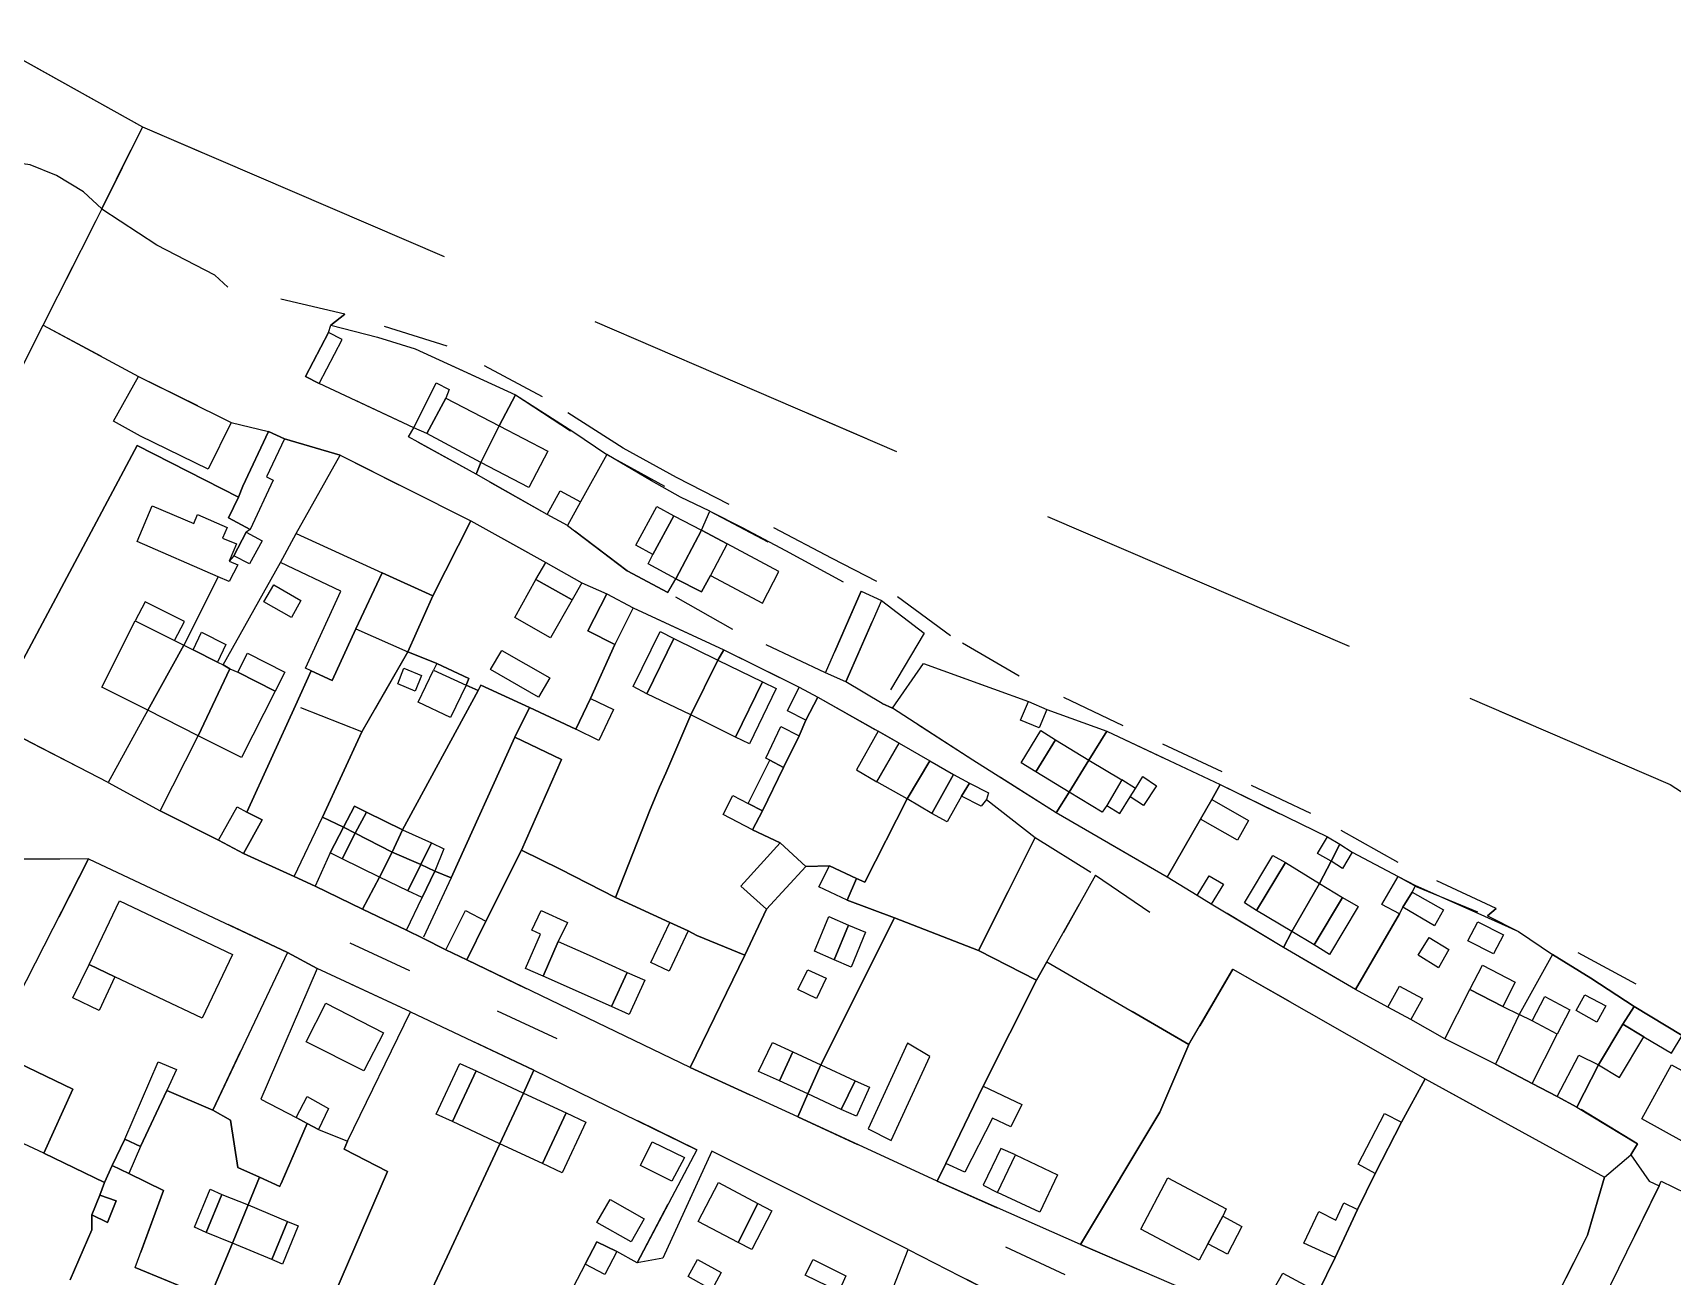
# Model space of a CAD drawing. Extents: x -14.1 to 15.6, y -19 to 8.9.
# Drawn here: x -1.463 to 1.033, y -3.178 to -1.286 of the extents above; entities that cross this region are included whole.
import ezdxf

# ---------------------------------------------------------------- set-up
doc = ezdxf.new("R2010")
doc.units = 0
doc.header["$MEASUREMENT"] = 0
doc.linetypes.add('DASHED', pattern=[0.75, 0.5, -0.25])
doc.linetypes.add('DOT', pattern=[1, 0, -1])
doc.layers.get('0').update_dxf_attribs({"linetype": 'CONTINUOUS'})

msp = doc.modelspace()

# ---------------------------------------------------------------- linework, layer by layer
at = {"color": 5, "linetype": 'Continuous'}
msp.add_lwpolyline([(-4.7798, 0.5143), (-1.2958, -1.4287), (-1.3578, -1.5537), (-1.3858, -1.5277), (-1.4268, -1.5027), (-1.4668, -1.4867), (-1.5118, -1.4807), (-1.5578, -1.4807), (-1.6128, -1.4657), (-1.6598, -1.4387), (-1.7528, -1.3757), (-1.8588, -1.3017), (-1.9458, -1.2497)], dxfattribs=at)
at = {"color": 6, "linetype": 'DASHED'}
msp.add_lwpolyline([(-4.7798, 0.5143), (-1.2958, -1.4287), (1.0302, -2.4297), (4.6312, -4.7807)], dxfattribs=at)
at = {"color": 7, "linetype": 'DOT'}
for points in [[(1.1452, -2.8237), (0.9782, -2.7337), (0.7652, -2.6187), (0.6162, -2.5487), (0.4832, -2.4737), (0.3482, -2.4107), (0.1972, -2.3407), (0.0392, -2.2647), (-0.0658, -2.2037), (-0.1778, -2.1207), (-0.2458, -2.0857), (-0.4028, -2.0037), (-0.4828, -1.9627), (-0.5638, -1.9177), (-0.6868, -1.8397), (-0.8318, -1.7627), (-0.9878, -1.7137), (-1.1658, -1.6727), (-1.1858, -1.6547), (-1.2738, -1.6087), (-1.3578, -1.5537), (-1.2958, -1.4287), (1.0302, -2.4297), (4.6312, -4.7807)], [(0.3332, -3.2797), (-1.9778, -2.2077), (-1.9408, -2.1447), (-1.5278, -2.3337), (-1.5018, -2.3467), (-1.4658, -2.3657), (-1.3478, -2.4267), (-1.2688, -2.4697), (-1.1798, -2.5147), (-1.1418, -2.5347), (-1.0648, -2.5697), (-1.0328, -2.5847), (-0.9608, -2.6197), (-0.8938, -2.6517), (-0.8688, -2.6637), (-0.8338, -2.6817), (-0.8018, -2.6967), (-0.4618, -2.8607), (-0.2978, -2.9357), (-0.0858, -3.0337), (0.1322, -3.1297), (0.4622, -3.2727)], [(0.0482, -3.2287), (-0.1298, -3.1377), (-0.4288, -2.9877), (-0.5038, -3.1507), (-0.5428, -3.1577), (-0.4518, -2.9857), (-0.6998, -2.8647), (-0.8878, -2.7757), (-1.0298, -2.7097), (-1.0748, -2.6857), (-1.3778, -2.5427), (-1.5218, -2.5437), (-1.7338, -2.4347), (-1.8358, -2.3827), (-1.9348, -2.3327), (-1.9778, -2.2077), (0.3332, -3.2797)], [(1.1452, -2.8237), (0.9782, -2.7337), (0.7652, -2.6187), (0.7522, -2.6297), (0.7992, -2.6537), (0.8512, -2.6887), (0.9092, -2.7247), (0.9752, -2.7677), (1.0482, -2.8117)]]:
    msp.add_lwpolyline(points, dxfattribs=at)
for points in [[(-1.9718, -2.1107), (-1.9778, -2.2077), (-1.9408, -2.1447), (-1.7778, -1.8607), (-1.5708, -1.9757), (-1.4468, -1.7307), (-1.3578, -1.5537), (-1.3858, -1.5277), (-1.4268, -1.5027), (-1.4668, -1.4867), (-1.5118, -1.4807), (-1.5328, -1.5027), (-1.5498, -1.5497), (-1.5748, -1.5917), (-1.5528, -1.6047), (-1.5938, -1.6757), (-1.6158, -1.6627), (-1.6328, -1.7847), (-1.6488, -1.8227), (-1.6598, -1.8487), (-1.6868, -1.8367), (-1.7848, -1.7947), (-1.8478, -1.8637)], [(-1.4468, -1.7307), (-1.3018, -1.8087), (-1.1608, -1.8787), (-1.1038, -1.8927), (-1.0798, -1.9037), (-0.9948, -1.9287), (-0.7958, -2.0287), (-0.6818, -2.0917), (-0.6268, -2.1227), (-0.5888, -2.1397), (-0.5488, -2.1607), (-0.4108, -2.2247), (-0.2958, -2.2817), (-0.2678, -2.2967), (-0.1758, -2.3487), (-0.1438, -2.3667), (-0.0968, -2.3937), (-0.0608, -2.4147), (-0.0368, -2.4277), (-0.0078, -2.4427), (-0.0108, -2.4527), (0.0632, -2.5107), (0.1552, -2.5677), (0.3642, -2.7107), (0.6572, -2.8777), (0.9302, -3.0277), (0.9702, -2.9937), (0.9802, -2.9767), (0.8882, -2.9207), (0.8582, -2.9047), (0.8202, -2.8847), (0.7642, -2.8557), (0.6872, -2.8167), (0.6352, -2.7877), (0.6002, -2.7687), (0.5512, -2.7417), (0.4412, -2.6777), (0.3312, -2.6117), (0.3102, -2.5987), (0.2642, -2.5707), (0.0952, -2.4727), (-0.0318, -2.3927), (-0.1538, -2.3137), (-0.1698, -2.3067), (-0.2248, -2.2737), (-0.2558, -2.2597), (-0.3968, -2.1937), (-0.4958, -2.1377), (-0.5578, -2.1047), (-0.6488, -2.0357), (-0.6798, -2.0187), (-0.7878, -1.9577), (-0.8908, -1.9007), (-0.8828, -1.8867), (-1.0268, -1.8197), (-1.0478, -1.8087), (-1.0128, -1.7417), (-1.0088, -1.7307), (-0.9878, -1.7137), (-1.1658, -1.6727), (-1.1858, -1.6547), (-1.2738, -1.6087), (-1.3578, -1.5537), (-1.3668, -1.5717)], [(0.1722, -2.3487), (0.3452, -2.4297), (0.5082, -2.5097), (0.5272, -2.5207), (0.5462, -2.5327), (0.6162, -2.5697), (0.6442, -2.5857), (0.7522, -2.6297), (0.7652, -2.6187), (0.6162, -2.5487), (0.4832, -2.4737), (0.3482, -2.4107), (0.1972, -2.3407), (0.0392, -2.2647), (-0.0658, -2.2037), (-0.1778, -2.1207), (-0.2458, -2.0857), (-0.4028, -2.0037), (-0.4828, -1.9627), (-0.5638, -1.9177), (-0.6868, -1.8397), (-0.8318, -1.7627), (-0.9878, -1.7137), (-1.0088, -1.7307), (-0.9378, -1.7487), (-0.8808, -1.7667), (-0.7278, -1.8367), (-0.5888, -1.9277), (-0.4318, -2.0137), (-0.2018, -2.1357), (-0.1708, -2.1497), (-0.1058, -2.1997), (-0.1698, -2.3067), (-0.1538, -2.3137), (-0.1068, -2.2457), (0.0532, -2.3037), (0.0812, -2.3157)], [(-0.4838, -2.1167), (-0.4448, -2.1367), (-0.4308, -2.1117), (-0.3518, -2.1537), (-0.3268, -2.1057), (-0.4058, -2.0637), (-0.4448, -2.0427), (-0.4318, -2.0137), (-0.3828, -2.0387), (-0.3168, -2.0737), (-0.2018, -2.1357), (-0.2558, -2.2597), (-0.3968, -2.1937), (-0.4958, -2.1377)], [(-0.1708, -2.1497), (-0.1058, -2.1997), (-0.1698, -2.3067), (-0.2248, -2.2737)], [(-0.9708, -2.1927), (-0.8918, -2.2277), (-0.9618, -2.3497), (-1.0628, -2.3097), (-1.0388, -2.2567), (-1.0068, -2.2717)], [(-1.0218, -2.4797), (-0.9898, -2.4947), (-1.0098, -2.5337), (-1.0328, -2.5847), (-1.0648, -2.5697)], [(0.0632, -2.5107), (0.1552, -2.5677), (0.0812, -2.6997), (0.0652, -2.7277), (-0.0228, -2.6827)], [(-1.5218, -2.5437), (-1.3778, -2.5427), (-1.5268, -2.8337), (-1.5548, -2.8207), (-1.6428, -2.7787), (-1.6338, -2.7607)], [(-0.8258, -2.5717), (-0.8688, -2.6637), (-0.8938, -2.6517), (-0.8698, -2.6017), (-0.8508, -2.5617)], [(0.1552, -2.5677), (0.3642, -2.7107), (0.2972, -2.8257), (0.0812, -2.6997)], [(-1.0748, -2.6857), (-1.0298, -2.7097), (-1.1158, -2.9087), (-1.0618, -2.9367), (-1.0448, -2.9457), (-1.0868, -3.0417), (-1.1178, -3.0277), (-1.1508, -3.0127), (-1.1618, -2.9407), (-1.1888, -2.9257)], [(0.9302, -3.0277), (0.9702, -2.9937), (0.9982, -3.0337), (1.0132, -3.0407), (0.8292, -3.4167), (0.7712, -3.4097), (0.8382, -3.2467), (0.9042, -3.1157)], [(-1.4058, -3.1837), (-1.3728, -3.1077), (-1.3728, -3.0847), (-1.3488, -3.0967), (-1.3358, -3.0637), (-1.3608, -3.0547), (-1.3538, -3.0357), (-1.3418, -3.0097), (-1.3168, -3.0217), (-1.2638, -3.0477), (-1.3068, -3.1647), (-1.1938, -3.2117), (-1.0128, -3.2267), (-1.0428, -3.2937), (-1.0838, -3.2737), (-1.1028, -3.3127), (-1.1138, -3.3147)]]:
    msp.add_lwpolyline(points, close=True, dxfattribs=at)
at = {"color": 7, "linetype": 'Continuous'}
for points in [[(-1.4468, -1.7307), (-1.3018, -1.8087), (-1.1608, -1.8787), (-1.1038, -1.8927), (-1.1428, -1.9757), (-1.1498, -1.9927), (-1.3038, -1.9137), (-1.4728, -2.2307), (-1.5048, -2.2907), (-1.5278, -2.3337), (-1.9408, -2.1447), (-1.7778, -1.8607), (-1.5708, -1.9757)], [(-0.7808, -1.9397), (-0.7878, -1.9577), (-0.8908, -1.9007), (-0.8828, -1.8867), (-1.0268, -1.8197), (-1.0478, -1.8087), (-1.0128, -1.7417), (-1.0088, -1.7307), (-0.9378, -1.7487), (-0.8808, -1.7667), (-0.7278, -1.8367), (-0.7528, -1.8837)], [(-0.7808, -1.9397), (-0.7878, -1.9577), (-0.8908, -1.9007), (-0.8828, -1.8867), (-1.0268, -1.8197), (-1.0478, -1.8087), (-1.0128, -1.7417), (-1.0088, -1.7307), (-0.9378, -1.7487), (-0.8808, -1.7667), (-0.7278, -1.8367), (-0.7528, -1.8837)], [(-1.0128, -1.7417), (-1.0478, -1.8087), (-1.0268, -1.8197), (-0.9918, -1.7527)], [(-1.3018, -1.8087), (-1.1608, -1.8787), (-1.1958, -1.9497), (-1.2988, -1.8997), (-1.3398, -1.8767)], [(-0.8628, -1.8957), (-0.8828, -1.8867), (-0.8488, -1.8187), (-0.8288, -1.8287), (-0.8338, -1.8417)], [(-0.7808, -1.9397), (-0.8628, -1.8957), (-0.8338, -1.8417), (-0.7528, -1.8837)], [(-0.6488, -2.0357), (-0.6798, -2.0187), (-0.7878, -1.9577), (-0.7808, -1.9397), (-0.7528, -1.8837), (-0.7278, -1.8367), (-0.6408, -1.8927), (-0.5888, -1.9277), (-0.6288, -1.9997)], [(-0.6488, -2.0357), (-0.6798, -2.0187), (-0.7878, -1.9577), (-0.7808, -1.9397), (-0.7528, -1.8837), (-0.7278, -1.8367), (-0.6408, -1.8927), (-0.5888, -1.9277), (-0.6288, -1.9997)], [(-1.1038, -1.8927), (-1.1428, -1.9757), (-1.1498, -1.9927), (-1.1648, -2.0237), (-1.1318, -2.0417), (-1.1378, -2.0457), (-1.1568, -2.0817), (-1.1638, -2.0897), (-1.1508, -2.0957), (-1.1638, -2.1207), (-1.1808, -2.1137), (-1.2328, -2.2177), (-1.2878, -2.3167), (-1.3478, -2.4267), (-1.2688, -2.4697), (-1.2108, -2.3557), (-1.1628, -2.2537), (-1.1728, -2.2477), (-1.0858, -2.0917), (-1.0618, -2.0477), (-0.9948, -1.9287), (-1.0798, -1.9037)], [(-1.1038, -1.8927), (-1.1428, -1.9757), (-1.1498, -1.9927), (-1.1648, -2.0237), (-1.1318, -2.0417), (-1.1378, -2.0457), (-1.1568, -2.0817), (-1.1638, -2.0897), (-1.1508, -2.0957), (-1.1638, -2.1207), (-1.1808, -2.1137), (-1.2328, -2.2177), (-1.2878, -2.3167), (-1.3478, -2.4267), (-1.2688, -2.4697), (-1.2108, -2.3557), (-1.1628, -2.2537), (-1.1728, -2.2477), (-1.0858, -2.0917), (-1.0618, -2.0477), (-0.9948, -1.9287), (-1.0798, -1.9037)], [(-1.1648, -2.0237), (-1.1498, -1.9927), (-1.1428, -1.9757), (-1.1038, -1.8927), (-1.0798, -1.9037), (-1.1068, -1.9617), (-1.0968, -1.9667), (-1.1318, -2.0417)], [(-0.7528, -1.8837), (-0.6788, -1.9227), (-0.7078, -1.9777), (-0.7808, -1.9397)], [(-1.3478, -2.4267), (-1.4658, -2.3657), (-1.5018, -2.3467), (-1.5278, -2.3337), (-1.5048, -2.2907), (-1.4728, -2.2307), (-1.3038, -1.9137), (-1.1498, -1.9927), (-1.1648, -2.0237), (-1.1318, -2.0417), (-1.1378, -2.0457), (-1.1568, -2.0817), (-1.1638, -2.0897), (-1.1508, -2.0957), (-1.1638, -2.1207), (-1.1808, -2.1137), (-1.2328, -2.2177), (-1.2878, -2.3167)], [(-1.3478, -2.4267), (-1.4658, -2.3657), (-1.5018, -2.3467), (-1.5278, -2.3337), (-1.5048, -2.2907), (-1.4728, -2.2307), (-1.3038, -1.9137), (-1.1498, -1.9927), (-1.1648, -2.0237), (-1.1318, -2.0417), (-1.1378, -2.0457), (-1.1568, -2.0817), (-1.1638, -2.0897), (-1.1508, -2.0957), (-1.1638, -2.1207), (-1.1808, -2.1137), (-1.2328, -2.2177), (-1.2878, -2.3167)], [(-1.2688, -2.4697), (-1.2108, -2.3557), (-1.1628, -2.2537), (-1.1728, -2.2477), (-1.0858, -2.0917), (-1.0618, -2.0477), (-0.9948, -1.9287), (-0.7958, -2.0287), (-0.8538, -2.1427), (-0.9308, -2.1077), (-0.9708, -2.1927), (-1.0068, -2.2717), (-1.0388, -2.2567), (-1.0628, -2.3097), (-1.1368, -2.4717), (-1.1138, -2.4837), (-1.1418, -2.5347), (-1.1798, -2.5147)], [(-1.2688, -2.4697), (-1.2108, -2.3557), (-1.1628, -2.2537), (-1.1728, -2.2477), (-1.0858, -2.0917), (-1.0618, -2.0477), (-0.9948, -1.9287), (-0.7958, -2.0287), (-0.8538, -2.1427), (-0.9308, -2.1077), (-0.9708, -2.1927), (-1.0068, -2.2717), (-1.0388, -2.2567), (-1.0628, -2.3097), (-1.1368, -2.4717), (-1.1138, -2.4837), (-1.1418, -2.5347), (-1.1798, -2.5147)], [(-0.5888, -1.9277), (-0.6288, -1.9997), (-0.6488, -2.0357), (-0.5578, -2.1047), (-0.4958, -2.1377), (-0.4838, -2.1167), (-0.4448, -2.0427), (-0.4318, -2.0137), (-0.4768, -1.9927), (-0.5208, -1.9677)], [(-0.5888, -1.9277), (-0.6288, -1.9997), (-0.6488, -2.0357), (-0.5578, -2.1047), (-0.4958, -2.1377), (-0.4838, -2.1167), (-0.4448, -2.0427), (-0.4318, -2.0137), (-0.4768, -1.9927), (-0.5208, -1.9677)], [(-0.6288, -1.9997), (-0.6488, -2.0357), (-0.6798, -2.0187), (-0.6598, -1.9827)], [(-1.1638, -2.1207), (-1.1808, -2.1137), (-1.3038, -2.0597), (-1.2808, -2.0057), (-1.2178, -2.0327), (-1.2118, -2.0187), (-1.1668, -2.0387), (-1.1738, -2.0547), (-1.1528, -2.0637), (-1.1638, -2.0897), (-1.1508, -2.0957)], [(-0.4868, -2.0207), (-0.5188, -2.0797), (-0.5448, -2.0657), (-0.5128, -2.0067)], [(-0.4868, -2.0207), (-0.4448, -2.0427), (-0.4838, -2.1167), (-0.5258, -2.0937), (-0.5188, -2.0797)], [(-1.1138, -2.0587), (-1.1328, -2.0937), (-1.1568, -2.0817), (-1.1378, -2.0457)], [(-0.7958, -2.0287), (-0.6818, -2.0917), (-0.6268, -2.1227), (-0.5888, -2.1397), (-0.6178, -2.1957), (-0.5768, -2.2167), (-0.6138, -2.2987), (-0.6358, -2.3457), (-0.7068, -2.3127), (-0.7808, -2.2787), (-0.7848, -2.2867), (-0.8028, -2.2787), (-0.7988, -2.2687), (-0.8478, -2.2457), (-0.8918, -2.2277), (-0.8538, -2.1427)], [(-0.7958, -2.0287), (-0.6818, -2.0917), (-0.6268, -2.1227), (-0.5888, -2.1397), (-0.6178, -2.1957), (-0.5768, -2.2167), (-0.6138, -2.2987), (-0.6358, -2.3457), (-0.7068, -2.3127), (-0.7808, -2.2787), (-0.7848, -2.2867), (-0.8028, -2.2787), (-0.7988, -2.2687), (-0.8478, -2.2457), (-0.8918, -2.2277), (-0.8538, -2.1427)], [(-0.4838, -2.1167), (-0.4448, -2.0427), (-0.4058, -2.0637), (-0.4308, -2.1117), (-0.4448, -2.1367)], [(-1.0618, -2.0477), (-0.9308, -2.1077), (-0.9708, -2.1927), (-1.0068, -2.2717), (-1.0388, -2.2567), (-1.0478, -2.2527), (-0.9938, -2.1357), (-1.0858, -2.0917)], [(-0.4058, -2.0637), (-0.4308, -2.1117), (-0.3518, -2.1537), (-0.3268, -2.1057)], [(-0.6418, -2.1487), (-0.6968, -2.1177), (-0.6818, -2.0917), (-0.6268, -2.1227)], [(-1.1418, -2.5347), (-1.1138, -2.4837), (-1.1368, -2.4717), (-1.0628, -2.3097), (-1.0388, -2.2567), (-1.0068, -2.2717), (-0.9708, -2.1927), (-0.9308, -2.1077), (-0.8538, -2.1427), (-0.8918, -2.2277), (-0.9618, -2.3497), (-1.0218, -2.4797), (-0.9898, -2.4947), (-0.9718, -2.5037), (-0.9158, -2.5327), (-0.9348, -2.5707), (-0.9608, -2.6197), (-1.0328, -2.5847), (-1.0648, -2.5697)], [(-1.1418, -2.5347), (-1.1138, -2.4837), (-1.1368, -2.4717), (-1.0628, -2.3097), (-1.0388, -2.2567), (-1.0068, -2.2717), (-0.9708, -2.1927), (-0.9308, -2.1077), (-0.8538, -2.1427), (-0.8918, -2.2277), (-0.9618, -2.3497), (-1.0218, -2.4797), (-0.9898, -2.4947), (-0.9718, -2.5037), (-0.9158, -2.5327), (-0.9348, -2.5707), (-0.9608, -2.6197), (-1.0328, -2.5847), (-1.0648, -2.5697)], [(-0.6968, -2.1177), (-0.6418, -2.1487), (-0.6748, -2.2067), (-0.7288, -2.1757)], [(-1.0958, -2.1257), (-1.0548, -2.1497), (-1.0688, -2.1757), (-1.1108, -2.1517)], [(-0.5888, -2.1397), (-0.5488, -2.1607), (-0.4108, -2.2247), (-0.4198, -2.2407), (-0.4608, -2.3237), (-0.4988, -2.4127), (-0.5088, -2.4337), (-0.5228, -2.4677), (-0.5758, -2.6017), (-0.6598, -2.5587), (-0.7188, -2.5297), (-0.6578, -2.3917), (-0.7288, -2.3577), (-0.7068, -2.3127), (-0.6358, -2.3457), (-0.6138, -2.2987), (-0.5768, -2.2167), (-0.6178, -2.1957)], [(-0.5888, -2.1397), (-0.5488, -2.1607), (-0.4108, -2.2247), (-0.4198, -2.2407), (-0.4608, -2.3237), (-0.4988, -2.4127), (-0.5088, -2.4337), (-0.5228, -2.4677), (-0.5758, -2.6017), (-0.6598, -2.5587), (-0.7188, -2.5297), (-0.6578, -2.3917), (-0.7288, -2.3577), (-0.7068, -2.3127), (-0.6358, -2.3457), (-0.6138, -2.2987), (-0.5768, -2.2167), (-0.6178, -2.1957)], [(-0.5888, -2.1397), (-0.5488, -2.1607), (-0.5768, -2.2167), (-0.6178, -2.1957)], [(-0.2018, -2.1357), (-0.1708, -2.1497), (-0.2248, -2.2737), (-0.2558, -2.2597)], [(-1.3068, -2.1807), (-1.2468, -2.2107), (-1.2318, -2.1817), (-1.2918, -2.1517)], [(-1.3068, -2.1807), (-1.2468, -2.2107), (-1.2328, -2.2177), (-1.2878, -2.3167), (-1.3578, -2.2817)], [(-1.2108, -2.3557), (-1.2878, -2.3167), (-1.2328, -2.2177), (-1.2188, -2.2247), (-1.1818, -2.2437), (-1.1728, -2.2477), (-1.1628, -2.2537)], [(-1.1818, -2.2437), (-1.2188, -2.2247), (-1.2058, -2.1977), (-1.1688, -2.2167)], [(-0.4868, -2.2077), (-0.5278, -2.2917), (-0.5488, -2.2807), (-0.5078, -2.1967)], [(-0.4868, -2.2077), (-0.4198, -2.2407), (-0.4608, -2.3237), (-0.5278, -2.2917)], [(-1.0938, -2.2877), (-1.1508, -2.2587), (-1.1358, -2.2297), (-1.0788, -2.2587)], [(-0.8918, -2.2277), (-0.8478, -2.2457), (-0.7988, -2.2687), (-0.8028, -2.2787), (-0.7848, -2.2867), (-0.8998, -2.4987), (-0.9548, -2.4717), (-0.9728, -2.4627), (-0.9898, -2.4947), (-1.0218, -2.4797), (-0.9618, -2.3497)], [(-0.8918, -2.2277), (-0.8478, -2.2457), (-0.7988, -2.2687), (-0.8028, -2.2787), (-0.7848, -2.2867), (-0.8998, -2.4987), (-0.9548, -2.4717), (-0.9728, -2.4627), (-0.9898, -2.4947), (-1.0218, -2.4797), (-0.9618, -2.3497)], [(-0.8028, -2.2787), (-0.7988, -2.2687), (-0.8478, -2.2457), (-0.8528, -2.2557)], [(-0.7658, -2.2547), (-0.7488, -2.2257), (-0.6758, -2.2677), (-0.6928, -2.2967)], [(-0.4108, -2.2247), (-0.2958, -2.2817), (-0.2678, -2.2967), (-0.2858, -2.3317), (-0.2958, -2.3557), (-0.3198, -2.4037), (-0.3518, -2.4697), (-0.3668, -2.4987), (-0.3248, -2.5187), (-0.2858, -2.5547), (-0.3458, -2.6197), (-0.3788, -2.6897), (-0.4518, -2.6597), (-0.4648, -2.6527), (-0.4928, -2.6397), (-0.5758, -2.6017), (-0.5228, -2.4677), (-0.5088, -2.4337), (-0.4988, -2.4127), (-0.4608, -2.3237), (-0.4198, -2.2407)], [(-0.4108, -2.2247), (-0.2958, -2.2817), (-0.2678, -2.2967), (-0.2858, -2.3317), (-0.2958, -2.3557), (-0.3198, -2.4037), (-0.3518, -2.4697), (-0.3668, -2.4987), (-0.3248, -2.5187), (-0.2858, -2.5547), (-0.3458, -2.6197), (-0.3788, -2.6897), (-0.4518, -2.6597), (-0.4648, -2.6527), (-0.4928, -2.6397), (-0.5758, -2.6017), (-0.5228, -2.4677), (-0.5088, -2.4337), (-0.4988, -2.4127), (-0.4608, -2.3237), (-0.4198, -2.2407)], [(-0.4198, -2.2407), (-0.3518, -2.2737), (-0.3928, -2.3577), (-0.4608, -2.3237)], [(0.1722, -2.3487), (0.1452, -2.3927), (0.1152, -2.4417), (0.0952, -2.4727), (-0.0318, -2.3927), (-0.1538, -2.3137), (-0.1068, -2.2457), (0.0532, -2.3037), (0.0812, -2.3157)], [(0.1722, -2.3487), (0.1452, -2.3927), (0.1152, -2.4417), (0.0952, -2.4727), (-0.0318, -2.3927), (-0.1538, -2.3137), (-0.1068, -2.2457), (0.0532, -2.3037), (0.0812, -2.3157)], [(-1.1628, -2.2537), (-1.1508, -2.2587), (-1.0938, -2.2877), (-1.1448, -2.3887), (-1.2108, -2.3557)], [(-0.8978, -2.2527), (-0.8708, -2.2637), (-0.8808, -2.2877), (-0.9068, -2.2767)], [(-0.8528, -2.2557), (-0.8028, -2.2787), (-0.8268, -2.3277), (-0.8758, -2.3047)], [(-0.7808, -2.2787), (-0.7068, -2.3127), (-0.7288, -2.3577), (-0.8258, -2.5717), (-0.8508, -2.5617), (-0.8718, -2.5517), (-0.9158, -2.5327), (-0.8998, -2.4987), (-0.7848, -2.2867)], [(-0.7808, -2.2787), (-0.7068, -2.3127), (-0.7288, -2.3577), (-0.8258, -2.5717), (-0.8508, -2.5617), (-0.8718, -2.5517), (-0.9158, -2.5327), (-0.8998, -2.4987), (-0.7848, -2.2867)], [(-0.3928, -2.3577), (-0.3518, -2.2737), (-0.3308, -2.2837), (-0.3718, -2.3677)], [(-0.2958, -2.2817), (-0.2678, -2.2967), (-0.2858, -2.3317), (-0.3138, -2.3177)], [(-0.5788, -2.3157), (-0.6008, -2.3627), (-0.6358, -2.3457), (-0.6138, -2.2987)], [(-0.2678, -2.2967), (-0.1758, -2.3487), (-0.1438, -2.3667), (-0.0968, -2.3937), (-0.1318, -2.4517), (-0.1958, -2.5787), (-0.2088, -2.5727), (-0.2498, -2.5537), (-0.2858, -2.5547), (-0.3248, -2.5187), (-0.3668, -2.4987), (-0.3518, -2.4697), (-0.3198, -2.4037), (-0.2958, -2.3557), (-0.2858, -2.3317)], [(-0.2678, -2.2967), (-0.1758, -2.3487), (-0.1438, -2.3667), (-0.0968, -2.3937), (-0.1318, -2.4517), (-0.1958, -2.5787), (-0.2088, -2.5727), (-0.2498, -2.5537), (-0.2858, -2.5547), (-0.3248, -2.5187), (-0.3668, -2.4987), (-0.3518, -2.4697), (-0.3198, -2.4037), (-0.2958, -2.3557), (-0.2858, -2.3317)], [(0.0532, -2.3037), (0.0812, -2.3157), (0.0692, -2.3437), (0.0412, -2.3317)], [(-0.2958, -2.3557), (-0.3198, -2.4037), (-0.3408, -2.3927), (-0.3468, -2.3897), (-0.3238, -2.3417)], [(-0.7288, -2.3577), (-0.6578, -2.3917), (-0.7188, -2.5297), (-0.7728, -2.6377), (-0.8018, -2.6967), (-0.8338, -2.6817), (-0.8688, -2.6637), (-0.8938, -2.6517), (-0.9608, -2.6197), (-0.9348, -2.5707), (-0.9158, -2.5327), (-0.8718, -2.5517), (-0.8508, -2.5617), (-0.8258, -2.5717)], [(-0.7288, -2.3577), (-0.6578, -2.3917), (-0.7188, -2.5297), (-0.7728, -2.6377), (-0.8018, -2.6967), (-0.8338, -2.6817), (-0.8688, -2.6637), (-0.8938, -2.6517), (-0.9608, -2.6197), (-0.9348, -2.5707), (-0.9158, -2.5327), (-0.8718, -2.5517), (-0.8508, -2.5617), (-0.8258, -2.5717)], [(-0.1778, -2.4257), (-0.1438, -2.3667), (-0.1758, -2.3487), (-0.2088, -2.4077)], [(-0.1438, -2.3667), (-0.0968, -2.3937), (-0.1318, -2.4517), (-0.1778, -2.4257)], [(0.0942, -2.3617), (0.0642, -2.4107), (0.0422, -2.3967), (0.0722, -2.3477)], [(0.0942, -2.3617), (0.1452, -2.3927), (0.1152, -2.4417), (0.0642, -2.4107)], [(0.1722, -2.3487), (0.3452, -2.4297), (0.3322, -2.4527), (0.3152, -2.4827), (0.2642, -2.5707), (0.0952, -2.4727), (0.1152, -2.4417), (0.1452, -2.3927)], [(0.1722, -2.3487), (0.3452, -2.4297), (0.3322, -2.4527), (0.3152, -2.4827), (0.2642, -2.5707), (0.0952, -2.4727), (0.1152, -2.4417), (0.1452, -2.3927)], [(-0.3408, -2.3927), (-0.3198, -2.4037), (-0.3518, -2.4697), (-0.3738, -2.4587)], [(-0.0968, -2.3937), (-0.0608, -2.4147), (-0.0368, -2.4277), (-0.0078, -2.4427), (-0.0108, -2.4527), (0.0632, -2.5107), (-0.0228, -2.6827), (-0.1508, -2.6327), (-0.2228, -2.6057), (-0.2088, -2.5727), (-0.1958, -2.5787), (-0.1318, -2.4517)], [(-0.0968, -2.3937), (-0.0608, -2.4147), (-0.0368, -2.4277), (-0.0078, -2.4427), (-0.0108, -2.4527), (0.0632, -2.5107), (-0.0228, -2.6827), (-0.1508, -2.6327), (-0.2228, -2.6057), (-0.2088, -2.5727), (-0.1958, -2.5787), (-0.1318, -2.4517)], [(-0.0968, -2.3937), (-0.0608, -2.4147), (-0.0938, -2.4737), (-0.1318, -2.4517)], [(0.1452, -2.3927), (0.1952, -2.4227), (0.1722, -2.4617), (0.1652, -2.4717), (0.1152, -2.4417)], [(-0.0938, -2.4737), (-0.0608, -2.4147), (-0.0368, -2.4277), (-0.0488, -2.4477), (-0.0708, -2.4867)], [(0.2272, -2.4177), (0.2482, -2.4317), (0.2282, -2.4617), (0.2082, -2.4487), (0.2162, -2.4357)], [(-0.0488, -2.4477), (-0.0368, -2.4277), (-0.0078, -2.4427), (-0.0108, -2.4527), (-0.0188, -2.4627)], [(0.1952, -2.4227), (0.1722, -2.4617), (0.1922, -2.4737), (0.2082, -2.4487), (0.2162, -2.4357)], [(0.4412, -2.6777), (0.3312, -2.6117), (0.3102, -2.5987), (0.2642, -2.5707), (0.3152, -2.4827), (0.3322, -2.4527), (0.3452, -2.4297), (0.5082, -2.5097), (0.5272, -2.5207), (0.5142, -2.5467), (0.4962, -2.5807), (0.4542, -2.6537)], [(0.4412, -2.6777), (0.3312, -2.6117), (0.3102, -2.5987), (0.2642, -2.5707), (0.3152, -2.4827), (0.3322, -2.4527), (0.3452, -2.4297), (0.5082, -2.5097), (0.5272, -2.5207), (0.5142, -2.5467), (0.4962, -2.5807), (0.4542, -2.6537)], [(-1.1418, -2.5347), (-1.1798, -2.5147), (-1.1518, -2.4637), (-1.1368, -2.4717), (-1.1138, -2.4837)], [(-0.9728, -2.4627), (-0.9548, -2.4717), (-0.9718, -2.5037), (-0.9898, -2.4947)], [(-0.9728, -2.4627), (-0.9548, -2.4717), (-0.8998, -2.4987), (-0.9158, -2.5327), (-0.9718, -2.5037), (-0.9898, -2.4947)], [(-0.9728, -2.4627), (-0.9548, -2.4717), (-0.8998, -2.4987), (-0.9158, -2.5327), (-0.9718, -2.5037), (-0.9898, -2.4947)], [(-0.3968, -2.4467), (-0.3738, -2.4587), (-0.3518, -2.4697), (-0.3668, -2.4987), (-0.4118, -2.4757)], [(0.3712, -2.5147), (0.3152, -2.4827), (0.3322, -2.4527), (0.3882, -2.4847)], [(-0.9898, -2.4947), (-0.9718, -2.5037), (-0.9918, -2.5427), (-1.0098, -2.5337)], [(-0.9548, -2.4717), (-0.8998, -2.4987), (-0.9158, -2.5327), (-0.9718, -2.5037)], [(-0.9718, -2.5037), (-0.9158, -2.5327), (-0.9348, -2.5707), (-0.9918, -2.5427)], [(-0.8998, -2.4987), (-0.8558, -2.5187), (-0.8718, -2.5517), (-0.9158, -2.5327)], [(-0.8558, -2.5187), (-0.8368, -2.5277), (-0.8508, -2.5617), (-0.8718, -2.5517)], [(-0.3248, -2.5187), (-0.2858, -2.5547), (-0.3458, -2.6197), (-0.3848, -2.5847)], [(0.5272, -2.5207), (0.5462, -2.5327), (0.6162, -2.5697), (0.6422, -2.5837), (0.6372, -2.5937), (0.6232, -2.6167), (0.6182, -2.6267), (0.5512, -2.7417), (0.4412, -2.6777), (0.4542, -2.6537), (0.4962, -2.5807), (0.5142, -2.5467)], [(0.5272, -2.5207), (0.5462, -2.5327), (0.6162, -2.5697), (0.6422, -2.5837), (0.6372, -2.5937), (0.6232, -2.6167), (0.6182, -2.6267), (0.5512, -2.7417), (0.4412, -2.6777), (0.4542, -2.6537), (0.4962, -2.5807), (0.5142, -2.5467)], [(0.5082, -2.5097), (0.5272, -2.5207), (0.5142, -2.5467), (0.4932, -2.5347)], [(0.5272, -2.5207), (0.5462, -2.5327), (0.5312, -2.5577), (0.5142, -2.5467)], [(-1.3778, -2.5427), (-1.0748, -2.6857), (-1.1888, -2.9257), (-1.2588, -2.8957), (-1.2988, -2.9807), (-1.3228, -2.9697), (-1.3418, -3.0097), (-1.3538, -3.0357), (-1.4458, -2.9907), (-1.4018, -2.8937), (-1.5268, -2.8337)], [(-1.3778, -2.5427), (-1.0748, -2.6857), (-1.1888, -2.9257), (-1.2588, -2.8957), (-1.2988, -2.9807), (-1.3228, -2.9697), (-1.3418, -3.0097), (-1.3538, -3.0357), (-1.4458, -2.9907), (-1.4018, -2.8937), (-1.5268, -2.8337)], [(-0.9158, -2.5327), (-0.8718, -2.5517), (-0.8918, -2.5917), (-0.9348, -2.5707)], [(-0.3788, -2.6897), (-0.4618, -2.8607), (-0.8018, -2.6967), (-0.7728, -2.6377), (-0.7188, -2.5297), (-0.6598, -2.5587), (-0.5758, -2.6017), (-0.4928, -2.6397), (-0.4648, -2.6527), (-0.4518, -2.6597)], [(-0.3788, -2.6897), (-0.4618, -2.8607), (-0.8018, -2.6967), (-0.7728, -2.6377), (-0.7188, -2.5297), (-0.6598, -2.5587), (-0.5758, -2.6017), (-0.4928, -2.6397), (-0.4648, -2.6527), (-0.4518, -2.6597)], [(0.4442, -2.5487), (0.4002, -2.6217), (0.3822, -2.6097), (0.4252, -2.5377)], [(-0.8718, -2.5517), (-0.8508, -2.5617), (-0.8698, -2.6017), (-0.8918, -2.5917)], [(-0.2498, -2.5537), (-0.2088, -2.5727), (-0.2228, -2.6057), (-0.1508, -2.6327), (-0.2628, -2.8567), (-0.2828, -2.9007), (-0.2978, -2.9357), (-0.4618, -2.8607), (-0.3788, -2.6897), (-0.3458, -2.6197), (-0.2858, -2.5547)], [(-0.2498, -2.5537), (-0.2088, -2.5727), (-0.2228, -2.6057), (-0.1508, -2.6327), (-0.2628, -2.8567), (-0.2828, -2.9007), (-0.2978, -2.9357), (-0.4618, -2.8607), (-0.3788, -2.6897), (-0.3458, -2.6197), (-0.2858, -2.5547)], [(-0.2498, -2.5537), (-0.2088, -2.5727), (-0.2228, -2.6057), (-0.2658, -2.5857)], [(0.3312, -2.6117), (0.3102, -2.5987), (0.3282, -2.5687), (0.3502, -2.5817)], [(0.4442, -2.5487), (0.4962, -2.5807), (0.4542, -2.6537), (0.4002, -2.6217)], [(0.6162, -2.5697), (0.6422, -2.5837), (0.6372, -2.5937), (0.6232, -2.6167), (0.6182, -2.6267), (0.5912, -2.6127)], [(0.4962, -2.5807), (0.5312, -2.6017), (0.4882, -2.6737), (0.4542, -2.6537)], [(0.7642, -2.8557), (0.6872, -2.8167), (0.6352, -2.7877), (0.6002, -2.7687), (0.5512, -2.7417), (0.6182, -2.6267), (0.6232, -2.6167), (0.6372, -2.5937), (0.6422, -2.5837), (0.7372, -2.6257), (0.7992, -2.6537), (0.8512, -2.6887), (0.8002, -2.7797)], [(0.7642, -2.8557), (0.6872, -2.8167), (0.6352, -2.7877), (0.6002, -2.7687), (0.5512, -2.7417), (0.6182, -2.6267), (0.6232, -2.6167), (0.6372, -2.5937), (0.6422, -2.5837), (0.7372, -2.6257), (0.7992, -2.6537), (0.8512, -2.6887), (0.8002, -2.7797)], [(0.6232, -2.6167), (0.6372, -2.5937), (0.6852, -2.6207), (0.6712, -2.6447)], [(-1.3308, -2.6067), (-1.1588, -2.6887), (-1.2048, -2.7857), (-1.3378, -2.7227), (-1.3768, -2.7037)], [(0.4882, -2.6737), (0.5312, -2.6017), (0.5552, -2.6157), (0.5112, -2.6887)], [(-0.7728, -2.6377), (-0.8018, -2.6967), (-0.8338, -2.6817), (-0.8038, -2.6217)], [(-0.6628, -2.6687), (-0.6858, -2.7217), (-0.7128, -2.7097), (-0.6898, -2.6577), (-0.7028, -2.6517), (-0.6888, -2.6217), (-0.6488, -2.6397)], [(-0.4928, -2.6397), (-0.4648, -2.6527), (-0.4938, -2.7137), (-0.5218, -2.7007)], [(-0.0858, -3.0337), (-0.2978, -2.9357), (-0.2828, -2.9007), (-0.2628, -2.8567), (-0.1508, -2.6327), (-0.0228, -2.6827), (0.0652, -2.7277), (-0.0158, -2.8887), (-0.0728, -3.0067)], [(-0.0858, -3.0337), (-0.2978, -2.9357), (-0.2828, -2.9007), (-0.2628, -2.8567), (-0.1508, -2.6327), (-0.0228, -2.6827), (0.0652, -2.7277), (-0.0158, -2.8887), (-0.0728, -3.0067)], [(-0.2208, -2.6437), (-0.2428, -2.6967), (-0.2728, -2.6837), (-0.2508, -2.6307)], [(-0.2428, -2.6967), (-0.2208, -2.6437), (-0.1948, -2.6547), (-0.2168, -2.7077)], [(0.7372, -2.6387), (0.7762, -2.6587), (0.7612, -2.6877), (0.7222, -2.6677)], [(-0.5818, -2.7677), (-0.6858, -2.7217), (-0.6628, -2.6687), (-0.6158, -2.6897), (-0.5578, -2.7157)], [(0.6632, -2.6627), (0.6932, -2.6807), (0.6772, -2.7087), (0.6462, -2.6897)], [(0.7642, -2.8557), (0.8202, -2.8847), (0.8582, -2.9047), (0.8882, -2.9207), (0.9212, -2.8567), (0.9582, -2.7947), (0.9752, -2.7677), (0.9092, -2.7247), (0.8512, -2.6887), (0.8002, -2.7797)], [(0.7642, -2.8557), (0.8202, -2.8847), (0.8582, -2.9047), (0.8882, -2.9207), (0.9212, -2.8567), (0.9582, -2.7947), (0.9752, -2.7677), (0.9092, -2.7247), (0.8512, -2.6887), (0.8002, -2.7797)], [(-1.3768, -2.7037), (-1.3378, -2.7227), (-1.3618, -2.7737), (-1.4018, -2.7547)], [(-0.8878, -2.7757), (-1.0298, -2.7097), (-1.1158, -2.9087), (-1.0618, -2.9367), (-1.0448, -2.9457), (-1.0278, -2.9547), (-0.9838, -2.9727)], [(-0.8878, -2.7757), (-1.0298, -2.7097), (-1.1158, -2.9087), (-1.0618, -2.9367), (-1.0448, -2.9457), (-1.0278, -2.9547), (-0.9838, -2.9727)], [(-0.5818, -2.7677), (-0.5578, -2.7157), (-0.5308, -2.7277), (-0.5548, -2.7797)], [(-0.2828, -2.7117), (-0.2548, -2.7247), (-0.2698, -2.7557), (-0.2978, -2.7417)], [(0.2972, -2.8257), (0.2532, -2.9287), (0.1322, -3.1297), (-0.0858, -3.0337), (-0.0728, -3.0067), (-0.0158, -2.8887), (0.0652, -2.7277), (0.0812, -2.6997)], [(0.2972, -2.8257), (0.2532, -2.9287), (0.1322, -3.1297), (-0.0858, -3.0337), (-0.0728, -3.0067), (-0.0158, -2.8887), (0.0652, -2.7277), (0.0812, -2.6997)], [(0.4622, -3.2727), (0.1322, -3.1297), (0.2532, -2.9287), (0.2972, -2.8257), (0.3642, -2.7107), (0.6572, -2.8777), (0.6212, -2.9437), (0.5812, -3.0217), (0.5542, -3.0767), (0.5202, -3.1497), (0.4942, -3.2027), (0.4782, -3.2307)], [(0.4622, -3.2727), (0.1322, -3.1297), (0.2532, -2.9287), (0.2972, -2.8257), (0.3642, -2.7107), (0.6572, -2.8777), (0.6212, -2.9437), (0.5812, -3.0217), (0.5542, -3.0767), (0.5202, -3.1497), (0.4942, -3.2027), (0.4782, -3.2307)], [(0.7752, -2.7677), (0.7252, -2.7417), (0.7442, -2.7047), (0.7942, -2.7307)], [(0.6352, -2.7877), (0.6002, -2.7687), (0.6182, -2.7367), (0.6532, -2.7557)], [(0.7252, -2.7417), (0.7752, -2.7677), (0.8002, -2.7797), (0.7642, -2.8557), (0.6872, -2.8167)], [(-1.0168, -2.7627), (-0.9288, -2.8077), (-0.9588, -2.8657), (-1.0468, -2.8217)], [(0.8582, -2.8097), (0.8202, -2.7897), (0.8392, -2.7527), (0.8772, -2.7727)], [(0.9002, -2.7497), (0.9322, -2.7667), (0.9182, -2.7917), (0.8872, -2.7737)], [(0.8882, -2.9207), (0.9802, -2.9767), (0.9702, -2.9937), (0.9982, -3.0337), (1.0132, -3.0407), (1.0162, -3.0337), (1.0542, -3.0517), (1.0812, -2.9907), (1.1262, -2.9077), (1.1442, -2.8627), (1.0482, -2.8117), (0.9752, -2.7677), (0.9582, -2.7947), (0.9212, -2.8567)], [(0.8882, -2.9207), (0.9802, -2.9767), (0.9702, -2.9937), (0.9982, -3.0337), (1.0132, -3.0407), (1.0162, -3.0337), (1.0542, -3.0517), (1.0812, -2.9907), (1.1262, -2.9077), (1.1442, -2.8627), (1.0482, -2.8117), (0.9752, -2.7677), (0.9582, -2.7947), (0.9212, -2.8567)], [(1.0482, -2.8117), (0.9752, -2.7677), (0.9582, -2.7947), (0.9902, -2.8137), (1.0322, -2.8387)], [(-0.8878, -2.7757), (-0.6998, -2.8647), (-0.7158, -2.8997), (-0.7518, -2.9767), (-0.8048, -3.0907), (-0.8318, -3.1487), (-0.9308, -3.3597), (-0.9728, -3.3397), (-0.9688, -3.3307), (-1.0428, -3.2937), (-1.0128, -3.2267), (-0.9228, -3.0187), (-0.9888, -2.9847), (-0.9838, -2.9727)], [(-0.8878, -2.7757), (-0.6998, -2.8647), (-0.7158, -2.8997), (-0.7518, -2.9767), (-0.8048, -3.0907), (-0.8318, -3.1487), (-0.9308, -3.3597), (-0.9728, -3.3397), (-0.9688, -3.3307), (-1.0428, -3.2937), (-1.0128, -3.2267), (-0.9228, -3.0187), (-0.9888, -2.9847), (-0.9838, -2.9727)], [(0.7642, -2.8557), (0.8202, -2.8847), (0.8582, -2.8097), (0.8202, -2.7897), (0.8002, -2.7797)], [(0.9902, -2.8137), (0.9582, -2.7947), (0.9212, -2.8567), (0.9532, -2.8757)], [(-1.5548, -2.8207), (-1.5268, -2.8337), (-1.4018, -2.8937), (-1.4458, -2.9907), (-1.5988, -2.9197)], [(-0.3058, -2.8367), (-0.3258, -2.8807), (-0.3578, -2.8667), (-0.3368, -2.8227)], [(-0.3058, -2.8367), (-0.2628, -2.8567), (-0.2828, -2.9007), (-0.3258, -2.8807)], [(-0.1558, -2.9717), (-0.0968, -2.8437), (-0.1308, -2.8237), (-0.1908, -2.9537)], [(0.9212, -2.8567), (0.8882, -2.9207), (0.8582, -2.9047), (0.8912, -2.8417)], [(-1.2588, -2.8957), (-1.2988, -2.9807), (-1.3228, -2.9697), (-1.2718, -2.8517), (-1.2438, -2.8637)], [(-0.6998, -2.8647), (-0.4518, -2.9857), (-0.5428, -3.1577), (-0.5738, -3.1407), (-0.6038, -3.1257), (-0.6218, -3.1597), (-0.7368, -3.3807), (-0.7678, -3.4397), (-0.8418, -3.4027), (-0.8668, -3.3907), (-0.9308, -3.3597), (-0.8318, -3.1487), (-0.8048, -3.0907), (-0.7518, -2.9767), (-0.7158, -2.8997)], [(-0.6998, -2.8647), (-0.4518, -2.9857), (-0.5428, -3.1577), (-0.5738, -3.1407), (-0.6038, -3.1257), (-0.6218, -3.1597), (-0.7368, -3.3807), (-0.7678, -3.4397), (-0.8418, -3.4027), (-0.8668, -3.3907), (-0.9308, -3.3597), (-0.8318, -3.1487), (-0.8048, -3.0907), (-0.7518, -2.9767), (-0.7158, -2.8997)], [(-0.7878, -2.8657), (-0.8238, -2.9427), (-0.8488, -2.9317), (-0.8128, -2.8547)], [(-0.7158, -2.8997), (-0.7518, -2.9767), (-0.8238, -2.9427), (-0.7878, -2.8657)], [(-0.2628, -2.8567), (-0.2108, -2.8807), (-0.2318, -2.9247), (-0.2828, -2.9007)], [(1.0322, -2.8567), (1.1262, -2.9077), (1.0812, -2.9907), (0.9872, -2.9387)], [(-0.2318, -2.9247), (-0.2108, -2.8807), (-0.1888, -2.8907), (-0.2088, -2.9347)], [(-0.0728, -3.0067), (-0.0158, -2.8887), (-0.0158, -2.8887), (0.0432, -2.9167), (0.0262, -2.9507), (-0.0018, -2.9377), (-0.0438, -3.0197)], [(0.7712, -3.4097), (0.4622, -3.2727), (0.4782, -3.2307), (0.4942, -3.2027), (0.5202, -3.1497), (0.5542, -3.0767), (0.5812, -3.0217), (0.6212, -2.9437), (0.6572, -2.8777), (0.9302, -3.0277), (0.9042, -3.1157), (0.8382, -3.2467)], [(0.7712, -3.4097), (0.4622, -3.2727), (0.4782, -3.2307), (0.4942, -3.2027), (0.5202, -3.1497), (0.5542, -3.0767), (0.5812, -3.0217), (0.6212, -2.9437), (0.6572, -2.8777), (0.9302, -3.0277), (0.9042, -3.1157), (0.8382, -3.2467)], [(-1.2588, -2.8957), (-1.1888, -2.9257), (-1.1618, -2.9407), (-1.1508, -3.0127), (-1.1178, -3.0277), (-1.1348, -3.0697), (-1.1588, -3.1277), (-1.1938, -3.2117), (-1.3068, -3.1647), (-1.2638, -3.0477), (-1.3168, -3.0217), (-1.3418, -3.0097), (-1.3228, -2.9697), (-1.2988, -2.9807)], [(-1.2588, -2.8957), (-1.1888, -2.9257), (-1.1618, -2.9407), (-1.1508, -3.0127), (-1.1178, -3.0277), (-1.1348, -3.0697), (-1.1588, -3.1277), (-1.1938, -3.2117), (-1.3068, -3.1647), (-1.2638, -3.0477), (-1.3168, -3.0217), (-1.3418, -3.0097), (-1.3228, -2.9697), (-1.2988, -2.9807)], [(-1.0448, -2.9047), (-1.0128, -2.9227), (-1.0278, -2.9547), (-1.0448, -2.9457), (-1.0618, -2.9367)], [(-0.7518, -2.9767), (-0.7158, -2.8997), (-0.6508, -2.9297), (-0.6868, -3.0067)], [(1.1262, -2.9077), (1.2732, -2.9917), (1.1692, -3.2627), (1.1502, -3.3197), (1.1202, -3.3797), (1.0492, -3.5237), (0.8292, -3.4167), (1.0132, -3.0407), (1.0162, -3.0337), (1.0542, -3.0517), (1.0812, -2.9907)], [(1.1262, -2.9077), (1.2732, -2.9917), (1.1692, -3.2627), (1.1502, -3.3197), (1.1202, -3.3797), (1.0492, -3.5237), (0.8292, -3.4167), (1.0132, -3.0407), (1.0162, -3.0337), (1.0542, -3.0517), (1.0812, -2.9907)], [(-0.6868, -3.0067), (-0.6508, -2.9297), (-0.6208, -2.9437), (-0.6568, -3.0207)], [(0.6212, -2.9437), (0.5812, -3.0217), (0.5552, -3.0077), (0.5952, -2.9307)], [(-1.3168, -3.0217), (-1.3418, -3.0097), (-1.3228, -2.9697), (-1.2988, -2.9807)], [(-1.1178, -3.0277), (-1.0868, -3.0417), (-1.0448, -2.9457), (-1.0278, -2.9547), (-0.9838, -2.9727), (-0.9888, -2.9847), (-0.9228, -3.0187), (-1.0128, -3.2267), (-1.1938, -3.2117), (-1.1588, -3.1277), (-1.1348, -3.0697)], [(-1.1178, -3.0277), (-1.0868, -3.0417), (-1.0448, -2.9457), (-1.0278, -2.9547), (-0.9838, -2.9727), (-0.9888, -2.9847), (-0.9228, -3.0187), (-1.0128, -3.2267), (-1.1938, -3.2117), (-1.1588, -3.1277), (-1.1348, -3.0697)], [(-0.1298, -3.1377), (-0.4288, -2.9877), (-0.5038, -3.1507), (-0.5428, -3.1577), (-0.5738, -3.1407), (-0.6038, -3.1257), (-0.6218, -3.1597), (-0.7368, -3.3807), (-0.6998, -3.3977), (-0.6288, -3.4307), (-0.5758, -3.4557), (-0.4898, -3.2957), (-0.4798, -3.3007), (-0.4578, -3.2537), (-0.4418, -3.2217), (-0.3878, -3.2487), (-0.3738, -3.2237), (-0.3128, -3.2387), (-0.3298, -3.2697), (-0.3508, -3.3117), (-0.2758, -3.3487), (-0.2228, -3.3747), (-0.1908, -3.2937), (-0.1768, -3.2567)], [(-0.1298, -3.1377), (-0.4288, -2.9877), (-0.5038, -3.1507), (-0.5428, -3.1577), (-0.5738, -3.1407), (-0.6038, -3.1257), (-0.6218, -3.1597), (-0.7368, -3.3807), (-0.6998, -3.3977), (-0.6288, -3.4307), (-0.5758, -3.4557), (-0.4898, -3.2957), (-0.4798, -3.3007), (-0.4578, -3.2537), (-0.4418, -3.2217), (-0.3878, -3.2487), (-0.3738, -3.2237), (-0.3128, -3.2387), (-0.3298, -3.2697), (-0.3508, -3.3117), (-0.2758, -3.3487), (-0.2228, -3.3747), (-0.1908, -3.2937), (-0.1768, -3.2567)], [(-0.5198, -2.9737), (-0.4708, -2.9977), (-0.4898, -3.0337), (-0.5378, -3.0097)], [(0.0062, -3.0507), (0.0332, -2.9937), (0.0112, -2.9837), (-0.0158, -3.0397)], [(0.0062, -3.0507), (0.0332, -2.9937), (0.0972, -3.0237), (0.0702, -3.0807)], [(-0.4188, -3.0357), (-0.3588, -3.0677), (-0.3888, -3.1267), (-0.4498, -3.0947)], [(0.2652, -3.0287), (0.3542, -3.0757), (0.3492, -3.0867), (0.3262, -3.1287), (0.3132, -3.1537), (0.2242, -3.1067)], [(-1.3728, -3.0847), (-1.3608, -3.0547), (-1.3358, -3.0637), (-1.3488, -3.0967)], [(-1.1748, -3.0537), (-1.1988, -3.1117), (-1.2168, -3.1037), (-1.1928, -3.0457)], [(-1.1348, -3.0697), (-1.1588, -3.1277), (-1.1988, -3.1117), (-1.1748, -3.0537)], [(-1.1588, -3.1277), (-1.1348, -3.0697), (-1.0748, -3.0947), (-1.0988, -3.1527)], [(-0.5838, -3.0617), (-0.5318, -3.0907), (-0.5518, -3.1257), (-0.6038, -3.0967)], [(-0.3888, -3.1267), (-0.3588, -3.0677), (-0.3378, -3.0787), (-0.3678, -3.1377)], [(0.5542, -3.0767), (0.5202, -3.1497), (0.4722, -3.1277), (0.4952, -3.0797), (0.5212, -3.0927), (0.5332, -3.0667)], [(-1.0988, -3.1527), (-1.0748, -3.0947), (-1.0588, -3.1017), (-1.0828, -3.1597)], [(0.3262, -3.1287), (0.3492, -3.0867), (0.3782, -3.1027), (0.3562, -3.1447)], [(-0.6218, -3.1597), (-0.6038, -3.1257), (-0.5738, -3.1407), (-0.5918, -3.1757)], [(-0.1298, -3.1377), (0.0482, -3.2287), (-0.1278, -3.6037), (-0.1558, -3.5877), (-0.1788, -3.6267), (-0.2018, -3.6137), (-0.2148, -3.6057), (-0.2038, -3.5867), (-0.1918, -3.5667), (-0.1868, -3.5577), (-0.1728, -3.5317), (-0.2398, -3.4947), (-0.2748, -3.4757), (-0.2228, -3.3747), (-0.1908, -3.2937), (-0.1768, -3.2567)], [(-0.1298, -3.1377), (0.0482, -3.2287), (-0.1278, -3.6037), (-0.1558, -3.5877), (-0.1788, -3.6267), (-0.2018, -3.6137), (-0.2148, -3.6057), (-0.2038, -3.5867), (-0.1918, -3.5667), (-0.1868, -3.5577), (-0.1728, -3.5317), (-0.2398, -3.4947), (-0.2748, -3.4757), (-0.2228, -3.3747), (-0.1908, -3.2937), (-0.1768, -3.2567)], [(-0.4508, -3.1527), (-0.4148, -3.1727), (-0.4288, -3.1987), (-0.4648, -3.1787)], [(-0.2748, -3.1527), (-0.2248, -3.1777), (-0.2358, -3.2017), (-0.2868, -3.1767)], [(0.4402, -3.1737), (0.4942, -3.2027), (0.4782, -3.2307), (0.4252, -3.2007)]]:
    msp.add_lwpolyline(points, close=True, dxfattribs=at)
msp.add_lwpolyline([(-1.7678, -3.1857), (-1.9068, -3.1277), (-2.0018, -3.0807), (-2.0098, -3.0957), (-2.2668, -2.9767), (-2.1548, -2.7537), (-1.8428, -2.9257), (-1.8138, -2.9417), (-1.7988, -2.9497), (-1.7258, -2.9397), (-1.6638, -2.8187), (-1.6428, -2.7787), (-1.5548, -2.8207), (-1.5268, -2.8337), (-1.4018, -2.8937), (-1.4458, -2.9907), (-1.3538, -3.0357), (-1.3608, -3.0547), (-1.3728, -3.0847), (-1.3728, -3.1077), (-1.4058, -3.1837)], dxfattribs=at)
msp.add_lwpolyline([(-1.7678, -3.1857), (-1.9068, -3.1277), (-2.0018, -3.0807), (-2.0098, -3.0957), (-2.2668, -2.9767), (-2.1548, -2.7537), (-1.8428, -2.9257), (-1.8138, -2.9417), (-1.7988, -2.9497), (-1.7258, -2.9397), (-1.6638, -2.8187), (-1.6428, -2.7787), (-1.5548, -2.8207), (-1.5268, -2.8337), (-1.4018, -2.8937), (-1.4458, -2.9907), (-1.3538, -3.0357), (-1.3608, -3.0547), (-1.3728, -3.0847), (-1.3728, -3.1077), (-1.4058, -3.1837)], dxfattribs=at)

doc.saveas('drawing.dxf')
